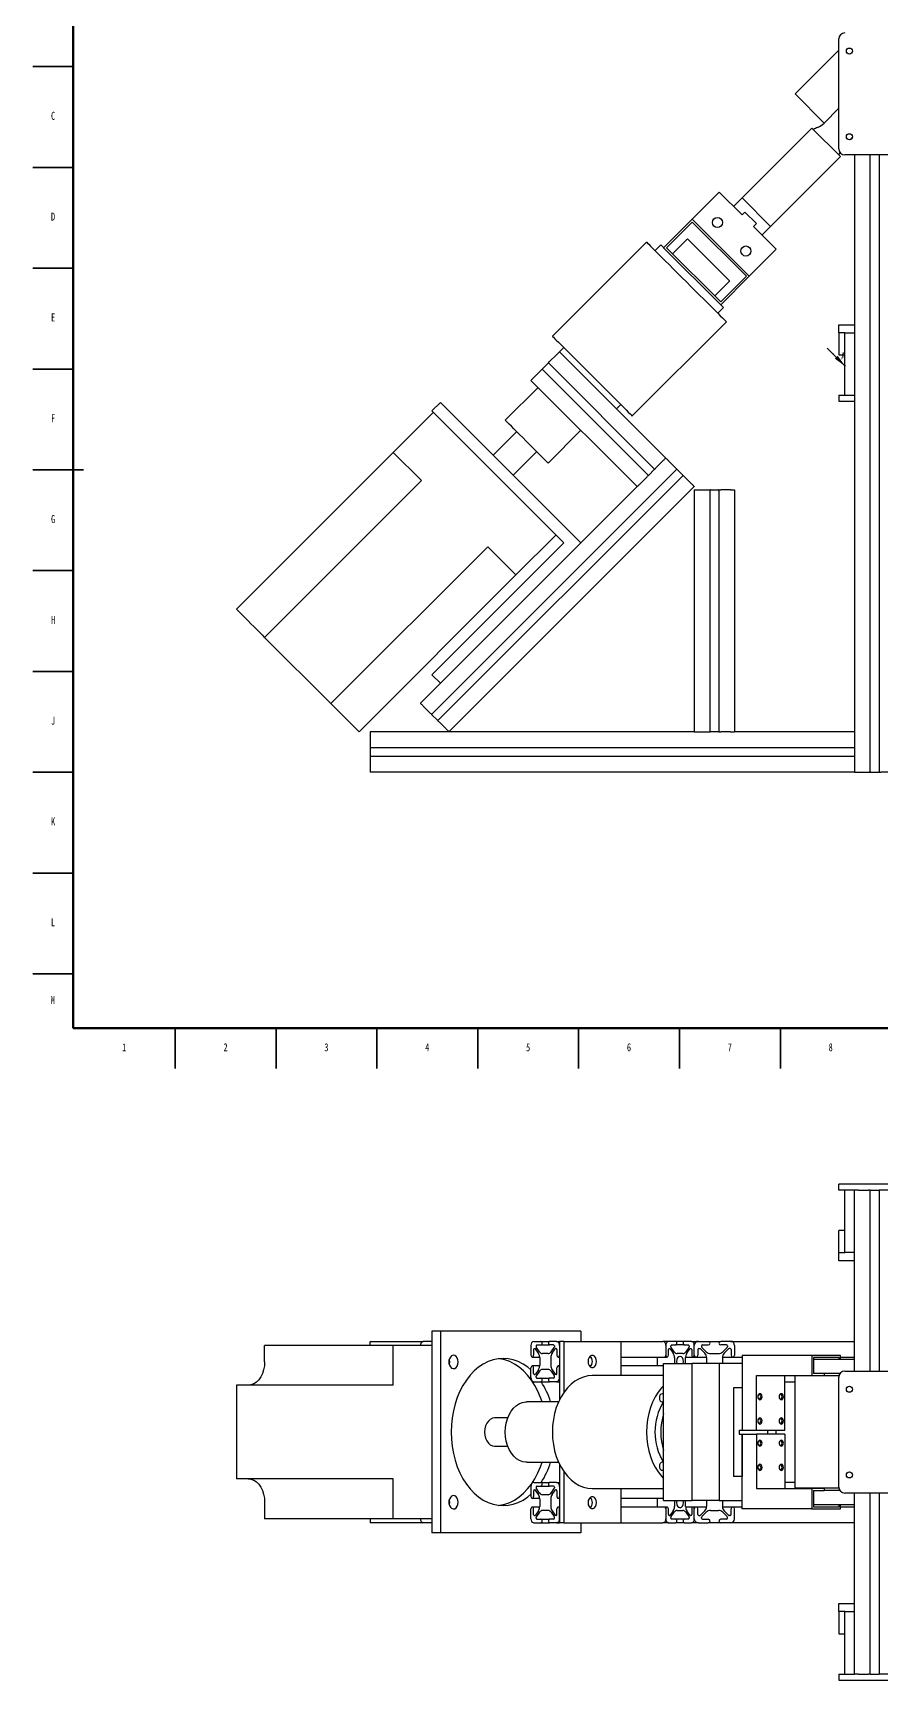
# Model space of a CAD drawing. Header units: millimetres. Extents: x -890 to 1645, y -303 to 1040.
# Drawn here: x 0 to 420, y -303 to 514 of the extents above; entities that cross this region are included whole.
import ezdxf

# ---------------------------------------------------------------- set-up
doc = ezdxf.new("R2010")
doc.units = ezdxf.units.MM
doc.linetypes.add('HIDDEN', pattern=[1.905, 1.27, -0.635])
doc.linetypes.add('PHANTOM', pattern=[12.7, 6.35, -1.27, 1.27, -1.27, 1.27, -1.27])
doc.styles.add('SLDTEXTSTYLE1', font='TXT', dxfattribs={"width": 0.7})
doc.styles.add('SLDTEXTSTYLE5', font='TXT', dxfattribs={"width": 0.75})

# ---------------------------------------------------------------- blocks, each defined once
blk = doc.blocks.new('SW_PROJECTIONARROW_0')
at = {"color": 0, "linetype": 'HIDDEN', "lineweight": 18}
blk.add_line((393.75, 357.32), (402.73, 348.34), dxfattribs=at)
blk.add_line((393.75, 357.32), (402.73, 348.34), dxfattribs=at)
at = {"color": 0, "linetype": 'PHANTOM', "lineweight": 35}
blk.add_line((393.75, 357.32), (402.73, 348.34), dxfattribs=at)
at = {"color": 0, "linetype": 'Continuous', "lineweight": 25}
blk.add_solid([(402.73, 348.34), (398.95, 353.55), (397.52, 352.11)], dxfattribs=at)
blk.add_solid([(402.73, 348.34), (398.95, 353.55), (397.52, 352.11)], dxfattribs=at)
at = {"color": 0, "linetype": 'Continuous', "lineweight": 25, "insert": (400.67, 355.27), "char_height": 3.5, "attachment_point": 1, "style": 'SLDTEXTSTYLE1'}
blk.add_mtext('A', dxfattribs=at)
blk.add_mtext('A', dxfattribs=at)

msp = doc.modelspace()

# ---------------------------------------------------------------- linework, layer by layer
at = {"color": 7, "linetype": 'Continuous', "lineweight": 70}
for p, q in [((20, 20), (20, 574)), ((821, 20), (20, 20))]:
    msp.add_line(p, q, dxfattribs=at)
at = {"color": 7, "linetype": 'Continuous', "lineweight": 25}
for p, q in [((399.47, 456.19), (399.47, 510.69)), ((399.47, 505.15), (377.76, 483.44)), ((377.76, 483.44), (392.18, 469.01)), ((392.18, 469.01), (399.47, 476.3)), ((386.17, 466.54), (351.53, 431.89)), ((386.17, 466.54), (400.32, 452.4)), ((406.16, 461.77), (405.13, 460.75)), ((400.32, 452.4), (365.67, 417.75)), ((431.97, 453.19), (402.47, 453.19)), ((407.22, 453.19), (407.22, 147.08)), ((415.02, 147.08), (415.02, 453.19)), ((419.42, 453.19), (419.42, 147.08)), ((340.21, 434.72), (326.78, 421.29)), ((340.21, 434.72), (351.53, 423.41)), ((351.53, 431.89), (347.28, 427.65)), ((365.67, 417.75), (351.53, 431.89)), ((312.64, 407.14), (326.78, 421.29)), ((326.78, 419.87), (314.05, 407.14)), ((355.06, 393), (326.78, 421.29)), ((353.65, 393), (326.78, 419.87)), ((352.94, 424.82), (351.53, 423.41)), ((352.94, 424.82), (358.6, 419.16)), ((358.6, 419.16), (357.18, 417.75)), ((357.18, 417.75), (368.5, 406.44)), ((365.67, 417.75), (361.43, 413.51)), ((304.15, 409.97), (257.48, 363.3)), ((311.22, 408.56), (308.39, 405.73)), ((324.44, 411.6), (317.02, 404.17)), ((324.44, 411.6), (334.91, 401.13)), ((340.92, 378.86), (312.64, 407.14)), ((314.05, 407.14), (340.92, 380.27)), ((368.5, 406.44), (355.06, 393)), ((340.92, 378.86), (355.06, 393)), ((340.92, 380.27), (353.65, 393)), ((337.95, 383.24), (345.37, 390.67)), ((339.51, 374.62), (342.33, 377.44)), ((297.08, 323.7), (343.75, 370.37)), ((399.47, 364.98), (399.47, 368.98)), ((399.47, 368.98), (402.47, 368.98)), ((402.47, 368.98), (407.22, 368.98)), ((402.47, 364.98), (399.47, 364.98)), ((399.47, 364.98), (399.47, 353.98)), ((402.22, 364.98), (402.22, 333.98)), ((402.47, 364.98), (407.22, 364.98)), ((259.6, 354.11), (256.14, 350.65)), ((259.6, 354.11), (261.02, 355.52)), ((263.14, 357.65), (261.02, 355.52)), ((261.02, 355.52), (289.3, 327.24)), ((263.14, 357.65), (291.42, 329.36)), ((399.47, 353.98), (402.22, 353.98)), ((248.29, 342.8), (251.75, 346.26)), ((251.75, 346.26), (252.39, 346.9)), ((252.57, 347.07), (252.39, 346.9)), ((305.07, 294.22), (252.39, 346.9)), ((255.32, 349.83), (252.57, 347.07)), ((255.5, 350.01), (255.32, 349.83)), ((255.5, 350.01), (256.14, 350.65)), ((255.5, 350.01), (308.18, 297.33)), ((250.41, 337.85), (234.15, 321.58)), ((246.87, 341.38), (248.29, 342.8)), ((246.87, 341.38), (299.55, 288.7)), ((201.97, 330.42), (197.73, 326.18)), ((271.62, 260.77), (201.97, 330.42)), ((291.42, 329.36), (289.3, 327.24)), ((289.3, 327.24), (313.7, 302.84)), ((399.47, 333.98), (399.47, 330.98)), ((399.47, 333.98), (402.47, 333.98)), ((399.47, 330.98), (402.47, 330.98)), ((402.47, 333.98), (407.22, 333.98)), ((402.47, 330.98), (407.22, 330.98)), ((198.44, 325.47), (178.64, 305.67)), ((263.14, 260.77), (197.73, 326.18)), ((239.8, 315.93), (228.14, 304.26)), ((255.36, 300.37), (271.62, 316.63)), ((178.64, 305.67), (100.86, 227.89)), ((192.64, 291.67), (178.64, 305.67)), ((238.04, 294.36), (249.7, 306.03)), ((197.59, 175.71), (319.21, 297.33)), ((322.32, 294.22), (200.7, 172.6)), ((308.18, 297.33), (305.07, 294.22)), ((312.28, 301.43), (308.82, 297.97)), ((315.11, 301.43), (318.58, 297.97)), ((319.21, 297.33), (319.39, 297.15)), ((319.39, 297.15), (322.15, 294.39)), ((322.15, 294.39), (322.32, 294.22)), ((192.64, 291.67), (114.86, 213.89)), ((327.84, 288.7), (206.22, 167.08)), ((299.55, 288.7), (271.62, 260.77)), ((300.97, 290.12), (304.43, 293.58)), ((322.96, 293.58), (326.42, 290.12)), ((327.84, 287.08), (327.84, 167.08)), ((327.84, 287.08), (329.84, 287.08)), ((329.84, 287.08), (334.74, 287.08)), ((334.74, 287.08), (335.64, 287.08)), ((335.64, 167.08), (335.64, 287.08)), ((335.89, 287.08), (335.64, 287.08)), ((335.89, 287.08), (339.79, 287.08)), ((340.04, 287.08), (339.79, 287.08)), ((340.04, 287.08), (340.04, 167.08)), ((340.04, 287.08), (340.94, 287.08)), ((345.84, 287.08), (340.94, 287.08)), ((345.84, 287.08), (347.84, 287.08)), ((347.84, 287.08), (347.84, 167.08)), ((259.25, 264.66), (239.45, 244.86)), ((225.45, 258.86), (147.67, 181.08)), ((263.14, 260.77), (197.73, 195.36)), ((271.62, 260.77), (201.97, 191.12)), ((239.45, 244.86), (225.45, 258.86)), ((239.45, 244.86), (161.67, 167.08)), ((106.66, 222.09), (100.86, 227.89)), ((114.86, 213.89), (147.67, 181.08)), ((201.97, 191.12), (192.07, 181.22)), ((201.97, 191.12), (197.73, 195.36)), ((193.49, 179.81), (196.95, 176.34)), ((155.87, 172.88), (161.67, 167.08)), ((197.59, 175.71), (197.77, 175.53)), ((197.77, 175.53), (200.52, 172.77)), ((200.52, 172.77), (200.7, 172.6)), ((201.34, 171.96), (204.8, 168.49)), ((327.84, 167.08), (167.22, 167.08)), ((167.22, 167.08), (167.22, 165.08)), ((167.22, 165.08), (167.22, 160.18)), ((327.84, 167.08), (329.84, 167.08)), ((329.84, 167.08), (334.74, 167.08)), ((334.74, 167.08), (335.64, 167.08)), ((340.04, 167.08), (335.64, 167.08)), ((340.04, 167.08), (340.94, 167.08)), ((345.84, 167.08), (340.94, 167.08)), ((345.84, 167.08), (347.84, 167.08)), ((407.22, 167.08), (347.84, 167.08)), ((167.22, 160.18), (167.22, 159.28)), ((167.22, 159.28), (407.22, 159.28)), ((167.22, 159.28), (167.22, 159.03)), ((167.22, 159.03), (167.22, 155.13)), ((167.22, 155.13), (167.22, 154.88)), ((407.22, 154.88), (167.22, 154.88)), ((167.22, 154.88), (167.22, 153.98)), ((167.22, 153.98), (167.22, 149.08)), ((167.22, 149.08), (167.22, 147.08)), ((407.22, 147.08), (167.22, 147.08)), ((407.22, 147.08), (409.22, 147.08)), ((409.22, 147.08), (414.12, 147.08)), ((414.12, 147.08), (415.02, 147.08)), ((415.27, 147.08), (415.02, 147.08)), ((415.27, 147.08), (419.17, 147.08)), ((419.42, 147.08), (419.17, 147.08)), ((419.42, 147.08), (420.32, 147.08)), ((425.22, 147.08), (420.32, 147.08)), ((399.47, -60.28), (399.47, -57.28)), ((402.47, -57.28), (399.47, -57.28)), ((402.47, -60.28), (399.47, -60.28)), ((402.22, -60.28), (402.22, -91.28)), ((431.97, -57.28), (402.47, -57.28)), ((407.22, -60.28), (402.47, -60.28)), ((407.22, -150.03), (407.22, -60.28)), ((409.22, -60.28), (407.22, -60.28)), ((409.22, -60.28), (414.12, -60.28)), ((415.02, -60.28), (414.12, -60.28)), ((415.02, -150.03), (415.02, -60.28)), ((415.02, -60.28), (415.27, -60.28)), ((415.27, -60.28), (419.17, -60.28)), ((419.17, -60.28), (419.42, -60.28)), ((419.42, -60.28), (419.42, -150.03)), ((420.32, -60.28), (419.42, -60.28)), ((425.22, -60.28), (420.32, -60.28)), ((399.47, -91.28), (399.47, -80.28)), ((402.22, -80.28), (399.47, -80.28)), ((399.47, -95.28), (399.47, -91.28)), ((399.47, -91.28), (402.47, -91.28)), ((402.47, -95.28), (399.47, -95.28)), ((407.22, -91.28), (402.47, -91.28)), ((407.22, -95.28), (402.47, -95.28)), ((197.73, -130.28), (197.73, -230.28)), ((201.97, -130.28), (197.73, -130.28)), ((201.97, -130.28), (201.97, -230.28)), ((271.62, -130.28), (201.97, -130.28)), ((271.62, -130.28), (271.62, -135.28)), ((114.86, -145.48), (114.86, -137.28)), ((178.64, -137.28), (114.86, -137.28)), ((167.22, -137.28), (167.22, -135.28)), ((167.22, -135.28), (193.49, -135.28)), ((178.64, -157.08), (178.64, -137.28)), ((197.73, -137.28), (178.64, -137.28)), ((197.73, -135.28), (193.49, -135.28)), ((246.87, -137.28), (246.87, -142.18)), ((248.29, -135.28), (251.75, -135.28)), ((249.43, -137.58), (249.43, -137.98)), ((251.07, -140.5), (249.54, -138.34)), ((249.79, -137.08), (251.75, -137.08)), ((251.75, -135.28), (256.14, -135.28)), ((251.75, -137.08), (256.14, -137.08)), ((259.6, -135.28), (256.14, -135.28)), ((258.1, -137.08), (256.14, -137.08)), ((256.82, -140.5), (258.35, -138.34)), ((258.46, -137.58), (258.46, -137.98)), ((259.6, -135.28), (261.02, -135.28)), ((263.14, -135.28), (261.02, -135.28)), ((261.02, -135.28), (261.02, -164.31)), ((261.02, -137.28), (261.02, -142.18)), ((263.14, -135.28), (263.14, -160.68)), ((263.14, -135.28), (291.42, -135.28)), ((291.42, -135.28), (312.28, -135.28)), ((291.42, -135.28), (291.42, -152.28)), ((315.11, -135.28), (312.28, -135.28)), ((313.7, -137.28), (313.7, -142.18)), ((318.58, -135.28), (315.11, -135.28)), ((316.26, -137.98), (316.26, -137.58)), ((317.89, -140.5), (316.36, -138.34)), ((316.61, -137.08), (318.58, -137.08)), ((322.96, -135.28), (318.58, -135.28)), ((322.96, -137.08), (318.58, -137.08)), ((326.42, -135.28), (322.96, -135.28)), ((322.96, -137.08), (324.93, -137.08)), ((325.18, -138.34), (323.65, -140.5)), ((325.28, -137.58), (325.28, -137.98)), ((326.42, -135.28), (329.84, -135.28)), ((327.84, -142.18), (327.84, -137.28)), ((329.84, -135.28), (334.74, -135.28)), ((331.46, -137.58), (331.46, -137.98)), ((333.77, -140.5), (331.6, -138.34)), ((331.96, -137.08), (334.74, -137.08)), ((334.74, -135.28), (340.94, -135.28)), ((345.84, -135.28), (340.94, -135.28)), ((343.72, -137.08), (340.94, -137.08)), ((341.91, -140.5), (344.07, -138.34)), ((344.22, -137.58), (344.22, -137.98)), ((345.84, -135.28), (407.22, -135.28)), ((347.84, -137.28), (347.84, -142.18)), ((247.51, -143.08), (251.18, -143.08)), ((248.15, -139.4), (248.15, -142.18)), ((248.5, -138.9), (248.79, -138.9)), ((250.57, -141.21), (249.04, -139.04)), ((251.19, -143.33), (251.19, -147.23)), ((255.32, -141.38), (252.57, -141.38)), ((256.7, -143.33), (256.7, -147.23)), ((257.32, -141.21), (258.85, -139.04)), ((259.39, -138.9), (259.1, -138.9)), ((259.74, -139.4), (259.74, -142.18)), ((260.38, -143.08), (261.02, -143.08)), ((275.84, -143.08), (276.6, -143.08)), ((291.42, -143.08), (313.06, -143.08)), ((309.39, -143.08), (309.38, -143.33)), ((309.38, -143.33), (309.38, -147.23)), ((312.64, -214.28), (312.64, -146.28)), ((312.64, -146.28), (326.78, -146.28)), ((313.06, -143.08), (314.33, -143.08)), ((314.97, -142.18), (314.97, -139.4)), ((315.32, -138.9), (315.61, -138.9)), ((315.86, -139.04), (317.39, -141.21)), ((318.01, -143.33), (318.01, -146.28)), ((322.15, -141.38), (319.39, -141.38)), ((323.52, -146.28), (323.52, -143.33)), ((323.53, -143.08), (327.2, -143.08)), ((324.15, -141.21), (325.68, -139.04)), ((325.93, -138.9), (326.21, -138.9)), ((326.57, -139.4), (326.57, -142.18)), ((326.78, -214.28), (326.78, -146.28)), ((340.21, -146.28), (326.78, -146.28)), ((327.2, -143.08), (333.93, -143.08)), ((329.64, -139.4), (329.64, -142.18)), ((330.14, -138.9), (330.54, -138.9)), ((333.06, -141.21), (330.9, -139.04)), ((333.94, -143.33), (333.94, -146.28)), ((335.89, -141.38), (339.79, -141.38)), ((340.21, -146.28), (340.21, -214.28)), ((351.53, -146.28), (340.21, -146.28)), ((341.74, -143.33), (341.74, -146.28)), ((341.75, -143.08), (351.53, -143.08)), ((342.62, -141.21), (344.78, -139.04)), ((345.54, -138.9), (345.13, -138.9)), ((346.04, -139.4), (346.04, -142.18)), ((386.17, -142.28), (351.53, -142.28)), ((351.53, -142.28), (351.53, -179.28)), ((386.17, -142.28), (386.17, -152.28)), ((400.32, -142.28), (386.17, -142.28)), ((386.88, -143.28), (386.88, -151.28)), ((399.61, -143.28), (386.88, -143.28)), ((388.96, -144.28), (386.88, -144.28)), ((392.18, -144.28), (388.96, -144.28)), ((402.08, -144.28), (392.18, -144.28)), ((399.61, -144.28), (399.61, -143.28)), ((400.32, -144.28), (400.32, -142.28)), ((400.32, -143.08), (407.22, -143.08)), ((404.91, -144.28), (402.08, -144.28)), ((407.22, -144.28), (404.91, -144.28)), ((246.87, -153.28), (246.87, -148.38)), ((251.18, -147.48), (247.51, -147.48)), ((248.15, -151.16), (248.15, -148.38)), ((248.5, -151.66), (248.79, -151.66)), ((250.57, -149.35), (249.04, -151.51)), ((249.43, -152.98), (249.43, -152.57)), ((251.07, -150.06), (249.54, -152.22)), ((249.79, -153.48), (251.75, -153.48)), ((251.75, -153.48), (256.14, -153.48)), ((255.32, -149.18), (252.57, -149.18)), ((258.1, -153.48), (256.14, -153.48)), ((256.82, -150.06), (258.35, -152.22)), ((257.32, -149.35), (258.85, -151.51)), ((258.46, -152.98), (258.46, -152.57)), ((259.39, -151.66), (259.1, -151.66)), ((259.74, -151.16), (259.74, -148.38)), ((261.02, -147.48), (260.38, -147.48)), ((261.02, -153.28), (261.02, -148.38)), ((276.6, -147.48), (275.84, -147.48)), ((312.64, -152.28), (277.28, -152.28)), ((312.64, -147.48), (291.42, -147.48)), ((309.38, -147.23), (309.39, -147.48)), ((358.6, -152.28), (386.17, -152.28)), ((358.6, -179.28), (358.6, -152.28)), ((372.74, -179.28), (372.74, -152.28)), ((377.76, -208.18), (377.76, -152.38)), ((399.54, -152.38), (377.76, -152.38)), ((386.17, -152.28), (392.18, -152.28)), ((388.96, -151.28), (386.88, -151.28)), ((386.88, -151.28), (386.97, -151.28)), ((392.18, -151.28), (388.96, -151.28)), ((392.18, -151.28), (392.18, -152.38)), ((400.03, -151.28), (392.18, -151.28)), ((399.47, -207.53), (399.47, -153.03)), ((402.47, -150.03), (431.97, -150.03)), ((100.86, -157.08), (100.86, -203.48)), ((178.64, -157.08), (100.86, -157.08)), ((248.29, -155.28), (251.75, -155.28)), ((251.75, -155.28), (256.14, -155.28)), ((259.6, -155.28), (256.14, -155.28)), ((259.6, -155.28), (261.02, -155.28)), ((347.28, -158.28), (347.28, -202.28)), ((351.53, -158.28), (347.28, -158.28)), ((351.53, -158.28), (351.53, -179.28)), ((372.74, -155.28), (377.76, -155.28)), ((260.56, -165.28), (244.75, -165.28)), ((235.37, -173.28), (228.84, -173.28)), ((350.11, -179.28), (351.53, -179.28)), ((350.11, -179.28), (350.11, -181.28)), ((351.53, -179.28), (358.6, -179.28)), ((358.6, -179.28), (372.74, -179.28)), ((364.25, -181.28), (364.25, -179.28)), ((368.5, -181.28), (368.5, -179.28)), ((228.84, -187.28), (235.37, -187.28)), ((350.11, -181.28), (351.53, -181.28)), ((351.53, -181.28), (358.6, -181.28)), ((351.53, -218.28), (351.53, -181.28)), ((351.53, -181.28), (351.53, -202.28)), ((358.6, -181.28), (358.6, -208.28)), ((372.74, -181.28), (358.6, -181.28)), ((372.74, -181.28), (372.74, -208.28)), ((244.75, -195.28), (260.56, -195.28)), ((178.64, -203.48), (100.86, -203.48)), ((178.64, -223.28), (178.64, -203.48)), ((261.02, -196.25), (261.02, -225.28)), ((263.14, -199.88), (263.14, -225.28)), ((351.53, -202.28), (347.28, -202.28)), ((246.87, -207.28), (246.87, -212.18)), ((248.15, -209.4), (248.15, -212.18)), ((248.29, -205.28), (251.75, -205.28)), ((248.5, -208.9), (248.79, -208.9)), ((250.57, -211.21), (249.04, -209.04)), ((249.43, -207.58), (249.43, -207.98)), ((251.07, -210.5), (249.54, -208.34)), ((249.79, -207.08), (251.75, -207.08)), ((251.75, -205.28), (256.14, -205.28)), ((251.75, -207.08), (256.14, -207.08)), ((255.32, -211.38), (252.57, -211.38)), ((259.6, -205.28), (256.14, -205.28)), ((258.1, -207.08), (256.14, -207.08)), ((256.82, -210.5), (258.35, -208.34)), ((257.32, -211.21), (258.85, -209.04)), ((258.46, -207.58), (258.46, -207.98)), ((259.39, -208.9), (259.1, -208.9)), ((259.6, -205.28), (261.02, -205.28)), ((259.74, -209.4), (259.74, -212.18)), ((261.02, -207.28), (261.02, -212.18)), ((277.28, -208.28), (312.64, -208.28)), ((291.42, -208.28), (291.42, -225.28)), ((358.6, -208.28), (386.17, -208.28)), ((377.76, -205.28), (372.74, -205.28)), ((399.54, -208.18), (377.76, -208.18)), ((386.17, -208.28), (386.17, -218.28)), ((392.18, -208.28), (386.17, -208.28)), ((386.88, -209.28), (388.96, -209.28)), ((386.97, -209.28), (386.88, -209.28)), ((386.88, -209.28), (386.88, -217.28)), ((388.96, -209.28), (392.18, -209.28)), ((392.18, -208.18), (392.18, -209.28)), ((400.03, -209.28), (392.18, -209.28)), ((431.97, -210.53), (402.47, -210.53)), ((407.22, -300.28), (407.22, -210.53)), ((415.02, -300.28), (415.02, -210.53)), ((419.42, -210.53), (419.42, -300.28)), ((114.86, -215.08), (114.86, -223.28)), ((246.87, -223.28), (246.87, -218.38)), ((247.51, -213.08), (251.18, -213.08)), ((251.18, -217.48), (247.51, -217.48)), ((248.15, -221.16), (248.15, -218.38)), ((250.57, -219.35), (249.04, -221.51)), ((251.07, -220.06), (249.54, -222.22)), ((251.19, -213.33), (251.19, -217.23)), ((255.32, -219.18), (252.57, -219.18)), ((256.7, -213.33), (256.7, -217.23)), ((256.82, -220.06), (258.35, -222.22)), ((257.32, -219.35), (258.85, -221.51)), ((259.74, -221.16), (259.74, -218.38)), ((260.38, -213.08), (261.02, -213.08)), ((261.02, -217.48), (260.38, -217.48)), ((261.02, -223.28), (261.02, -218.38)), ((275.84, -213.08), (276.6, -213.08)), ((276.6, -217.48), (275.84, -217.48)), ((291.42, -213.08), (312.64, -213.08)), ((313.06, -217.48), (291.42, -217.48)), ((309.39, -213.08), (309.38, -213.33)), ((309.38, -213.33), (309.38, -217.23)), ((309.38, -217.23), (309.39, -217.48)), ((312.64, -214.28), (326.78, -214.28)), ((314.33, -217.48), (313.06, -217.48)), ((313.7, -218.38), (313.7, -223.28)), ((314.97, -221.16), (314.97, -218.38)), ((317.39, -219.35), (315.86, -221.51)), ((316.36, -222.22), (317.89, -220.06)), ((318.01, -214.28), (318.01, -217.23)), ((319.39, -219.18), (322.15, -219.18)), ((323.52, -217.23), (323.52, -214.28)), ((327.2, -217.48), (323.53, -217.48)), ((323.65, -220.06), (325.18, -222.22)), ((325.68, -221.51), (324.15, -219.35)), ((326.57, -218.38), (326.57, -221.16)), ((340.21, -214.28), (326.78, -214.28)), ((333.93, -217.48), (327.2, -217.48)), ((327.84, -223.28), (327.84, -218.38)), ((329.64, -221.16), (329.64, -218.38)), ((333.06, -219.35), (330.9, -221.51)), ((333.77, -220.06), (331.6, -222.22)), ((333.94, -214.28), (333.94, -217.23)), ((335.89, -219.18), (339.79, -219.18)), ((340.21, -214.28), (351.53, -214.28)), ((341.74, -214.28), (341.74, -217.23)), ((351.53, -217.48), (341.75, -217.48)), ((341.91, -220.06), (344.07, -222.22)), ((342.62, -219.35), (344.78, -221.51)), ((346.04, -221.16), (346.04, -218.38)), ((347.84, -223.28), (347.84, -218.38)), ((386.17, -218.28), (351.53, -218.28)), ((386.17, -218.28), (400.32, -218.28)), ((386.88, -216.28), (388.96, -216.28)), ((386.88, -217.28), (399.61, -217.28)), ((388.96, -216.28), (392.18, -216.28)), ((392.18, -216.28), (402.08, -216.28)), ((399.61, -217.28), (399.61, -216.28)), ((400.32, -218.28), (400.32, -216.28)), ((407.22, -217.48), (400.32, -217.48)), ((402.08, -216.28), (404.91, -216.28)), ((404.91, -216.28), (407.22, -216.28)), ((178.64, -223.28), (114.86, -223.28)), ((167.22, -223.28), (167.22, -225.28)), ((193.49, -225.28), (167.22, -225.28)), ((197.73, -223.28), (178.64, -223.28)), ((197.73, -225.28), (193.49, -225.28)), ((248.29, -225.28), (251.75, -225.28)), ((248.5, -221.66), (248.79, -221.66)), ((249.43, -222.98), (249.43, -222.57)), ((249.79, -223.48), (251.75, -223.48)), ((251.75, -223.48), (256.14, -223.48)), ((251.75, -225.28), (256.14, -225.28)), ((258.1, -223.48), (256.14, -223.48)), ((259.6, -225.28), (256.14, -225.28)), ((258.46, -222.98), (258.46, -222.57)), ((259.39, -221.66), (259.1, -221.66)), ((259.6, -225.28), (261.02, -225.28)), ((263.14, -225.28), (261.02, -225.28)), ((263.14, -225.28), (291.42, -225.28)), ((271.62, -225.28), (271.62, -230.28)), ((291.42, -225.28), (312.28, -225.28)), ((315.11, -225.28), (312.28, -225.28)), ((315.11, -225.28), (318.58, -225.28)), ((315.61, -221.66), (315.32, -221.66)), ((316.26, -222.98), (316.26, -222.57)), ((318.58, -223.48), (316.61, -223.48)), ((322.96, -223.48), (318.58, -223.48)), ((322.96, -225.28), (318.58, -225.28)), ((324.93, -223.48), (322.96, -223.48)), ((322.96, -225.28), (326.42, -225.28)), ((325.28, -222.57), (325.28, -222.98)), ((326.21, -221.66), (325.93, -221.66)), ((329.84, -225.28), (326.42, -225.28)), ((329.84, -225.28), (334.74, -225.28)), ((330.14, -221.66), (330.54, -221.66)), ((331.46, -222.98), (331.46, -222.57)), ((331.96, -223.48), (334.74, -223.48)), ((340.94, -225.28), (334.74, -225.28)), ((343.72, -223.48), (340.94, -223.48)), ((345.84, -225.28), (340.94, -225.28)), ((344.22, -222.98), (344.22, -222.57)), ((345.54, -221.66), (345.13, -221.66)), ((407.22, -225.28), (345.84, -225.28)), ((201.97, -230.28), (197.73, -230.28)), ((271.62, -230.28), (201.97, -230.28)), ((399.47, -269.28), (399.47, -265.28)), ((399.47, -265.28), (402.47, -265.28)), ((402.47, -269.28), (399.47, -269.28)), ((399.47, -269.28), (399.47, -280.28)), ((402.22, -269.28), (402.22, -300.28)), ((402.47, -265.28), (407.22, -265.28)), ((402.47, -269.28), (407.22, -269.28)), ((399.47, -280.28), (402.22, -280.28)), ((399.47, -300.28), (399.47, -303.28)), ((399.47, -300.28), (402.47, -300.28)), ((402.47, -300.28), (407.22, -300.28)), ((409.22, -300.28), (407.22, -300.28)), ((409.22, -300.28), (414.12, -300.28)), ((415.02, -300.28), (414.12, -300.28)), ((415.02, -300.28), (415.27, -300.28)), ((415.27, -300.28), (419.17, -300.28)), ((419.17, -300.28), (419.42, -300.28)), ((420.32, -300.28), (419.42, -300.28)), ((425.22, -300.28), (420.32, -300.28)), ((399.47, -303.28), (402.47, -303.28)), ((402.47, -303.28), (431.97, -303.28))]:
    msp.add_line(p, q, dxfattribs=at)
at = {"color": 7, "linetype": 'Continuous', "lineweight": 35}
for p, q in [((20, 497), (0, 497)), ((20, 447), (0, 447)), ((20, 397), (0, 397)), ((20, 347), (0, 347)), ((20, 297), (0, 297)), ((0, 297), (25, 297)), ((20, 247), (0, 247)), ((20, 197), (0, 197)), ((20, 147), (0, 147)), ((20, 97), (0, 97)), ((20, 47), (0, 47)), ((70.5, 20), (70.5, 0)), ((120.5, 20), (120.5, 0)), ((170.5, 20), (170.5, 0)), ((220.5, 20), (220.5, 0)), ((270.5, 20), (270.5, 0)), ((320.5, 20), (320.5, 0)), ((370.5, 20), (370.5, 0))]:
    msp.add_line(p, q, dxfattribs=at)
at = {"color": 7, "linetype": 'Continuous', "lineweight": 25, "flags": 128}
for points in [[(304.15, 409.97), (304.27, 409.85), (304.65, 409.47), (305.26, 408.86), (306.11, 408.01), (307.18, 406.94), (308.47, 405.65), (309.95, 404.17), (311.6, 402.52), (313.42, 400.71), (315.36, 398.76), (317.41, 396.71), (319.54, 394.58), (321.73, 392.39), (323.95, 390.17)], [(311.22, 408.56), (311.23, 408.55), (311.42, 408.36), (311.86, 407.91), (312.55, 407.23), (312.64, 407.14)], [(334.91, 401.13), (336.55, 399.5), (338.14, 397.9), (339.66, 396.38), (341.06, 394.98), (342.31, 393.73), (343.38, 392.67), (344.23, 391.81), (344.86, 391.18), (345.25, 390.8), (345.37, 390.67)], [(323.95, 390.17), (326.17, 387.96), (328.35, 385.77), (330.49, 383.63), (332.54, 381.58), (334.48, 379.64), (336.29, 377.83), (337.95, 376.17), (339.43, 374.69), (340.71, 373.41), (341.79, 372.33), (342.64, 371.48), (343.25, 370.87), (343.62, 370.5), (343.75, 370.37)], [(340.92, 378.86), (341, 378.78), (341.69, 378.09), (342.13, 377.64), (342.33, 377.45), (342.33, 377.44)], [(257.48, 363.3), (257.61, 363.18), (257.98, 362.81), (258.59, 362.19), (259.44, 361.34), (260.52, 360.27), (261.8, 358.98), (263.14, 357.65)], [(291.42, 329.36), (292.76, 328.02), (294.04, 326.74), (295.12, 325.67), (295.97, 324.82), (296.58, 324.2), (296.95, 323.83), (297.08, 323.7)], [(255.36, 300.37), (255.33, 300.4), (255.09, 300.64), (254.61, 301.12), (253.89, 301.84), (252.96, 302.77), (251.84, 303.89), (250.55, 305.17), (249.13, 306.6), (247.61, 308.12), (246.01, 309.72), (244.39, 311.34), (242.78, 312.95), (241.21, 314.52), (239.72, 316.01), (238.36, 317.37), (237.14, 318.59), (236.1, 319.63), (235.27, 320.46), (234.65, 321.08), (234.28, 321.45), (234.15, 321.58), (234.15, 321.58)], [(312.28, 301.43), (312.56, 301.71), (312.82, 301.97), (313.07, 302.22), (313.28, 302.43), (313.46, 302.61), (313.59, 302.74), (313.67, 302.82), (313.7, 302.84)], [(313.7, 302.84), (313.72, 302.82), (313.8, 302.74), (313.93, 302.61), (314.11, 302.43), (314.32, 302.22), (314.57, 301.97), (314.83, 301.71), (315.11, 301.43)], [(304.43, 293.58), (304.68, 293.83), (304.88, 294.03), (305.02, 294.17), (305.07, 294.22)], [(308.18, 297.33), (308.23, 297.38), (308.37, 297.52), (308.57, 297.72), (308.82, 297.97)], [(318.58, 297.97), (318.82, 297.72), (319.03, 297.52), (319.16, 297.38), (319.21, 297.33)], [(322.32, 294.22), (322.37, 294.17), (322.51, 294.03), (322.72, 293.83), (322.96, 293.58)], [(299.55, 288.7), (299.58, 288.73), (299.66, 288.81), (299.79, 288.94), (299.97, 289.12), (300.18, 289.33), (300.43, 289.58), (300.69, 289.84), (300.97, 290.12)], [(326.42, 290.12), (326.7, 289.84), (326.97, 289.58), (327.21, 289.33), (327.42, 289.12), (327.6, 288.94), (327.73, 288.81), (327.81, 288.73), (327.84, 288.7)], [(106.66, 222.09), (108.08, 220.67), (109.46, 219.29), (110.76, 217.99), (111.93, 216.82), (112.94, 215.81), (113.76, 214.99), (114.36, 214.39), (114.73, 214.02), (114.86, 213.89)], [(147.67, 181.08), (147.79, 180.95), (148.16, 180.58), (148.77, 179.98), (149.59, 179.16), (150.6, 178.15), (151.77, 176.98), (153.07, 175.68), (154.45, 174.3), (155.87, 172.88)], [(192.07, 181.22), (192.1, 181.2), (192.18, 181.11), (192.31, 180.98), (192.49, 180.81), (192.7, 180.59), (192.95, 180.35), (193.21, 180.08), (193.49, 179.81)], [(196.95, 176.34), (197.2, 176.1), (197.4, 175.89), (197.54, 175.76), (197.59, 175.71)], [(200.7, 172.6), (200.75, 172.55), (200.89, 172.41), (201.09, 172.2), (201.34, 171.96)], [(204.8, 168.49), (205.08, 168.22), (205.34, 167.95), (205.59, 167.71), (205.8, 167.49), (205.98, 167.32), (206.11, 167.19), (206.19, 167.11), (206.22, 167.08)], [(251.75, -137.08), (252, -137.01), (252.2, -136.82), (252.34, -136.52), (252.39, -136.18), (252.34, -135.83), (252.2, -135.54), (252, -135.35), (251.75, -135.28)], [(256.14, -135.28), (255.89, -135.35), (255.69, -135.54), (255.55, -135.83), (255.5, -136.18), (255.55, -136.52), (255.69, -136.82), (255.89, -137.01), (256.14, -137.08)], [(318.58, -137.08), (318.82, -137.01), (319.03, -136.82), (319.16, -136.52), (319.21, -136.18), (319.16, -135.83), (319.03, -135.54), (318.82, -135.35), (318.58, -135.28)], [(322.96, -135.28), (322.72, -135.35), (322.51, -135.54), (322.37, -135.83), (322.32, -136.18), (322.37, -136.52), (322.51, -136.82), (322.72, -137.01), (322.96, -137.08)], [(114.86, -145.48), (114.73, -147.49), (114.36, -149.45), (113.76, -151.28), (112.94, -152.93), (111.93, -154.36), (110.76, -155.52), (109.46, -156.38), (108.08, -156.9), (106.66, -157.08)], [(210.81, -145.48), (210.69, -144.41), (210.32, -143.45), (209.75, -142.72), (209.05, -142.28), (208.29, -142.19), (207.54, -142.46), (206.9, -143.05), (206.43, -143.91), (206.18, -144.94), (206.18, -146.02), (206.43, -147.05), (206.9, -147.91), (207.54, -148.5), (208.29, -148.77), (209.05, -148.68), (209.75, -148.24), (210.32, -147.51), (210.69, -146.55), (210.81, -145.48)], [(206.25, -146.44), (206.36, -145.48), (206.25, -144.52)], [(206.57, -145.48), (206.44, -144.41), (206.36, -144.1)], [(206.36, -146.85), (206.44, -146.55), (206.57, -145.48)], [(246.87, -149.42), (245.25, -148.09), (242.96, -146.56), (240.58, -145.35), (238.12, -144.48), (235.62, -143.96), (233.09, -143.78), (230.56, -143.96), (228.05, -144.48), (225.59, -145.35), (223.21, -146.56), (220.92, -148.09), (218.75, -149.93), (216.71, -152.06), (214.84, -154.47), (213.13, -157.12), (211.63, -160), (210.32, -163.07), (209.24, -166.31), (208.39, -169.68), (207.77, -173.16), (207.4, -176.7), (207.28, -180.28), (207.4, -183.86), (207.77, -187.4), (208.39, -190.87), (209.24, -194.25), (210.32, -197.49), (211.63, -200.56), (213.13, -203.43), (214.84, -206.09), (216.71, -208.49), (218.75, -210.63), (220.92, -212.47), (223.21, -214), (225.59, -215.21), (228.05, -216.08), (230.56, -216.6), (233.09, -216.78), (235.62, -216.6), (238.12, -216.08), (240.58, -215.21), (242.96, -214), (245.25, -212.47), (246.87, -211.13)], [(252.37, -165.28), (251.61, -163.07), (250.3, -160), (248.79, -157.12), (247.09, -154.47), (245.22, -152.06), (243.18, -149.93), (241.01, -148.09), (238.72, -146.56), (236.34, -145.35), (233.88, -144.48), (231.37, -143.96), (230.96, -143.9)], [(246.87, -142.18), (246.92, -142.52), (247.06, -142.82), (247.27, -143.01), (247.51, -143.08), (247.75, -143.01), (247.96, -142.82), (248.1, -142.52), (248.15, -142.18)], [(259.74, -142.18), (259.79, -142.52), (259.93, -142.82), (260.14, -143.01), (260.38, -143.08), (260.62, -143.01), (260.83, -142.82), (260.97, -142.52), (261.02, -142.18)], [(275.16, -145.28), (275.29, -146.31), (275.66, -147.21), (276.22, -147.88), (276.91, -148.23), (277.65, -148.23), (278.34, -147.88), (278.91, -147.21), (279.27, -146.31), (279.4, -145.28), (279.27, -144.25), (278.91, -143.35), (278.34, -142.68), (277.65, -142.32), (276.91, -142.32), (276.22, -142.68), (275.66, -143.35), (275.29, -144.25), (275.16, -145.28)], [(313.7, -142.18), (313.74, -142.52), (313.88, -142.82), (314.09, -143.01), (314.33, -143.08), (314.58, -143.01), (314.78, -142.82), (314.92, -142.52), (314.97, -142.18)], [(322.39, -146.28), (322.4, -146.24), (322.53, -145.28), (322.4, -144.32), (322.02, -143.51), (321.44, -142.97), (320.77, -142.78), (320.09, -142.97), (319.52, -143.51), (319.13, -144.32), (319, -145.28), (319, -145.28)], [(319, -145.28), (319.13, -146.24), (319.15, -146.28)], [(326.57, -142.18), (326.61, -142.52), (326.75, -142.82), (326.96, -143.01), (327.2, -143.08), (327.45, -143.01), (327.65, -142.82), (327.79, -142.52), (327.84, -142.18)], [(248.15, -148.38), (248.1, -148.03), (247.96, -147.74), (247.75, -147.55), (247.51, -147.48), (247.27, -147.55), (247.06, -147.74), (246.92, -148.03), (246.87, -148.38)], [(251.75, -155.28), (252, -155.21), (252.2, -155.02), (252.34, -154.72), (252.39, -154.38), (252.34, -154.03), (252.2, -153.74), (252, -153.55), (251.75, -153.48)], [(256.14, -153.48), (255.89, -153.55), (255.69, -153.74), (255.55, -154.03), (255.5, -154.38), (255.55, -154.72), (255.69, -155.02), (255.89, -155.21), (256.14, -155.28)], [(277.28, -152.28), (275.06, -152.46), (272.87, -152.98), (270.74, -153.85), (268.69, -155.05), (266.75, -156.57), (264.94, -158.39), (263.28, -160.48), (261.8, -162.82), (260.52, -165.38), (259.44, -168.13), (258.59, -171.03), (257.98, -174.05), (257.61, -177.14), (257.48, -180.28), (257.61, -183.41), (257.98, -186.51), (258.59, -189.53), (259.44, -192.43), (260.52, -195.18), (261.8, -197.74), (263.28, -200.08), (264.94, -202.17), (266.75, -203.99), (268.69, -205.51), (270.74, -206.71), (272.87, -207.58), (275.06, -208.1), (277.28, -208.28), (277.28, -208.28)], [(261.02, -148.38), (260.97, -148.03), (260.83, -147.74), (260.62, -147.55), (260.38, -147.48), (260.14, -147.55), (259.93, -147.74), (259.79, -148.03), (259.74, -148.38)], [(312.64, -157.3), (311.6, -158.39), (309.95, -160.48), (308.47, -162.82), (307.18, -165.38), (306.11, -168.13), (305.26, -171.03), (304.65, -174.05), (304.27, -177.14), (304.15, -180.28), (304.27, -183.41), (304.65, -186.51), (305.26, -189.53), (306.11, -192.43), (307.18, -195.18), (308.47, -197.74), (309.95, -200.08), (311.6, -202.17), (312.64, -203.26)], [(312.64, -161.56), (312.49, -161.46), (311.95, -161.31), (311.41, -161.46), (310.95, -161.89), (310.64, -162.54), (310.53, -163.31), (310.64, -164.07), (310.95, -164.72), (311.41, -165.16), (311.95, -165.31), (311.95, -165.31)], [(360.37, -161.28), (359.96, -161.39), (359.62, -161.72), (359.39, -162.21), (359.3, -162.78), (359.39, -163.35), (359.62, -163.84), (359.96, -164.17), (360.37, -164.28), (360.77, -164.17), (361.12, -163.84), (361.35, -163.35), (361.43, -162.78), (361.35, -162.21), (361.12, -161.72), (360.77, -161.39), (360.37, -161.28)], [(370.97, -161.28), (370.57, -161.39), (370.22, -161.72), (369.99, -162.21), (369.91, -162.78), (369.99, -163.35), (370.22, -163.84), (370.57, -164.17), (370.97, -164.28), (371.38, -164.17), (371.72, -163.84), (371.95, -163.35), (372.03, -162.78), (371.95, -162.21), (371.72, -161.72), (371.38, -161.39), (370.97, -161.28)], [(244.75, -195.28), (244.39, -195.27), (242.78, -195.02), (241.21, -194.42), (239.72, -193.49), (238.36, -192.25), (237.14, -190.72), (236.1, -188.96), (235.27, -186.99), (234.65, -184.86), (234.28, -182.63), (234.15, -180.34), (234.26, -178.05), (234.63, -175.81), (235.23, -173.68), (236.05, -171.7), (237.08, -169.92), (238.29, -168.39), (239.65, -167.13), (241.13, -166.18), (242.69, -165.57), (244.3, -165.29), (244.75, -165.28)], [(311.95, -165.31), (312.49, -165.16), (312.64, -165.06)], [(228.84, -173.28), (227.74, -173.45), (226.7, -173.97), (225.76, -174.81), (224.97, -175.91), (224.38, -177.24), (224.02, -178.72), (223.89, -180.28), (224.02, -181.84), (224.38, -183.32), (224.97, -184.64), (225.76, -185.75), (226.7, -186.59), (227.74, -187.1), (228.84, -187.28)], [(360.37, -173.28), (359.96, -173.39), (359.62, -173.72), (359.39, -174.21), (359.3, -174.78), (359.39, -175.35), (359.62, -175.84), (359.96, -176.17), (360.37, -176.28), (360.77, -176.17), (361.12, -175.84), (361.35, -175.35), (361.43, -174.78), (361.35, -174.21), (361.12, -173.72), (360.77, -173.39), (360.37, -173.28)], [(370.97, -173.28), (370.57, -173.39), (370.22, -173.72), (369.99, -174.21), (369.91, -174.78), (369.99, -175.35), (370.22, -175.84), (370.57, -176.17), (370.97, -176.28), (371.38, -176.17), (371.72, -175.84), (371.95, -175.35), (372.03, -174.78), (371.95, -174.21), (371.72, -173.72), (371.38, -173.39), (370.97, -173.28)], [(360.37, -187.28), (360.77, -187.17), (361.12, -186.84), (361.35, -186.35), (361.43, -185.78), (361.35, -185.21), (361.12, -184.72), (360.77, -184.39), (360.37, -184.28), (359.96, -184.39), (359.62, -184.72), (359.39, -185.21), (359.3, -185.78), (359.39, -186.35), (359.62, -186.84), (359.96, -187.17), (360.37, -187.28)], [(370.97, -187.28), (371.38, -187.17), (371.72, -186.84), (371.95, -186.35), (372.03, -185.78), (371.95, -185.21), (371.72, -184.72), (371.38, -184.39), (370.97, -184.28), (370.57, -184.39), (370.22, -184.72), (369.99, -185.21), (369.91, -185.78), (369.99, -186.35), (370.22, -186.84), (370.57, -187.17), (370.97, -187.28)], [(230.96, -216.66), (231.37, -216.6), (233.88, -216.08), (236.34, -215.21), (238.72, -214), (241.01, -212.47), (243.18, -210.63), (245.22, -208.49), (247.09, -206.09), (248.79, -203.43), (250.3, -200.56), (251.61, -197.49), (252.37, -195.28)], [(312.64, -195.5), (312.49, -195.4), (311.95, -195.25), (311.41, -195.4), (310.95, -195.84), (310.64, -196.48), (310.53, -197.25), (310.64, -198.02), (310.95, -198.66), (311.41, -199.1), (311.95, -199.25)], [(106.66, -203.48), (108.08, -203.66), (109.46, -204.18), (110.76, -205.04), (111.93, -206.2), (112.94, -207.63), (113.76, -209.28), (114.36, -211.11), (114.73, -213.07), (114.86, -215.08)], [(311.95, -199.25), (312.49, -199.1), (312.64, -199)], [(360.37, -199.28), (360.77, -199.17), (361.12, -198.84), (361.35, -198.35), (361.43, -197.78), (361.35, -197.21), (361.12, -196.72), (360.77, -196.39), (360.37, -196.28), (359.96, -196.39), (359.62, -196.72), (359.39, -197.21), (359.3, -197.78), (359.39, -198.35), (359.62, -198.84), (359.96, -199.17), (360.37, -199.28)], [(370.97, -199.28), (371.38, -199.17), (371.72, -198.84), (371.95, -198.35), (372.03, -197.78), (371.95, -197.21), (371.72, -196.72), (371.38, -196.39), (370.97, -196.28), (370.57, -196.39), (370.22, -196.72), (369.99, -197.21), (369.91, -197.78), (369.99, -198.35), (370.22, -198.84), (370.57, -199.17), (370.97, -199.28)], [(210.81, -215.08), (210.69, -214.01), (210.32, -213.05), (209.75, -212.32), (209.05, -211.88), (208.29, -211.79), (207.54, -212.06), (206.9, -212.65), (206.43, -213.51), (206.18, -214.54), (206.18, -215.62), (206.43, -216.65), (206.9, -217.51), (207.54, -218.1), (208.29, -218.37), (209.05, -218.28), (209.75, -217.84), (210.32, -217.11), (210.69, -216.15), (210.81, -215.08)], [(246.87, -212.18), (246.92, -212.52), (247.06, -212.82), (247.27, -213.01), (247.51, -213.08), (247.75, -213.01), (247.96, -212.82), (248.1, -212.52), (248.15, -212.18)], [(251.75, -207.08), (252, -207.01), (252.2, -206.82), (252.34, -206.52), (252.39, -206.18), (252.34, -205.83), (252.2, -205.54), (252, -205.35), (251.75, -205.28)], [(256.14, -205.28), (255.89, -205.35), (255.69, -205.54), (255.55, -205.83), (255.5, -206.18), (255.55, -206.52), (255.69, -206.82), (255.89, -207.01), (256.14, -207.08)], [(259.74, -212.18), (259.79, -212.52), (259.93, -212.82), (260.14, -213.01), (260.38, -213.08), (260.62, -213.01), (260.83, -212.82), (260.97, -212.52), (261.02, -212.18)], [(275.16, -215.28), (275.29, -216.31), (275.66, -217.21), (276.22, -217.88), (276.91, -218.23), (277.65, -218.23), (278.34, -217.88), (278.91, -217.21), (279.27, -216.31), (279.4, -215.28), (279.27, -214.25), (278.91, -213.35), (278.34, -212.68), (277.65, -212.32), (276.91, -212.32), (276.22, -212.68), (275.66, -213.35), (275.29, -214.25), (275.16, -215.28)], [(206.25, -216.04), (206.36, -215.08), (206.25, -214.12)], [(206.57, -215.08), (206.44, -214.01), (206.36, -213.7)], [(206.36, -216.45), (206.44, -216.15), (206.57, -215.08)], [(248.15, -218.38), (248.1, -218.03), (247.96, -217.74), (247.75, -217.55), (247.51, -217.48), (247.27, -217.55), (247.06, -217.74), (246.92, -218.03), (246.87, -218.38)], [(261.02, -218.38), (260.97, -218.03), (260.83, -217.74), (260.62, -217.55), (260.38, -217.48), (260.14, -217.55), (259.93, -217.74), (259.79, -218.03), (259.74, -218.38)], [(314.97, -218.38), (314.92, -218.03), (314.78, -217.74), (314.58, -217.55), (314.33, -217.48), (314.09, -217.55), (313.88, -217.74), (313.74, -218.03), (313.7, -218.38)], [(319, -215.28), (319.13, -216.24), (319.52, -217.05), (320.09, -217.59), (320.77, -217.78), (321.44, -217.59), (322.02, -217.05), (322.4, -216.24), (322.53, -215.28), (322.4, -214.32), (322.39, -214.28)], [(319.15, -214.28), (319.13, -214.32), (319, -215.28)], [(327.84, -218.38), (327.79, -218.03), (327.65, -217.74), (327.45, -217.55), (327.2, -217.48), (326.96, -217.55), (326.75, -217.74), (326.61, -218.03), (326.57, -218.38)], [(251.75, -225.28), (252, -225.21), (252.2, -225.02), (252.34, -224.72), (252.39, -224.38), (252.34, -224.03), (252.2, -223.74), (252, -223.55), (251.75, -223.48)], [(256.14, -223.48), (255.89, -223.55), (255.69, -223.74), (255.55, -224.03), (255.5, -224.38), (255.55, -224.72), (255.69, -225.02), (255.89, -225.21), (256.14, -225.28)], [(318.58, -225.28), (318.82, -225.21), (319.03, -225.02), (319.16, -224.72), (319.21, -224.38), (319.16, -224.03), (319.03, -223.74), (318.82, -223.55), (318.58, -223.48)], [(322.96, -223.48), (322.72, -223.55), (322.51, -223.74), (322.37, -224.03), (322.32, -224.38), (322.37, -224.72), (322.51, -225.02), (322.72, -225.21), (322.96, -225.28)]]:
    msp.add_lwpolyline(points, dxfattribs=at)
at = {"color": 7, "linetype": 'Continuous', "lineweight": 25}
for centre, radius in [((404.72, 504.69), 1.5), ((404.72, 462.19), 1.5), ((339.29, 419.66), 2.5), ((353.44, 405.52), 2.5), ((404.72, -159.03), 1.5), ((404.72, -201.53), 1.5)]:
    msp.add_circle(centre, radius, dxfattribs=at)
for centre, radius, start, end in [((402.47, 510.69), 3, 90, 180), ((392.82, 457.63), 10, 112.69083, 125.75133), ((385.09, 476.11), 10.04, 292.69083, 315), ((402.47, 456.19), 3, 180, 270), ((391.4, 459.04), 10, 324.24867, 331.37169), ((193.84, -137.03), 1.79, 101.42159, 188.04979), ((248.64, -137.03), 1.79, 101.42159, 188.04979), ((249.88, -137.52), 0.446, 101.42376, 188.04659), ((250.05, -138), 0.619, 179.00177, 213.65078), ((258.02, -137.52), 0.446, 351.94936, 78.57802), ((257.84, -138), 0.618, 326.34596, 1.00594), ((259.25, -137.03), 1.79, 351.95021, 78.57841), ((311.93, -137.03), 1.79, 351.95021, 78.57841), ((315.46, -137.03), 1.79, 101.42181, 188.04928), ((316.7, -137.52), 0.446, 101.42216, 188.04932), ((316.87, -138), 0.619, 178.99854, 213.65179), ((324.84, -137.52), 0.446, 351.95068, 78.57784), ((324.66, -138), 0.619, 326.34821, 1.00146), ((326.07, -137.03), 1.79, 351.95072, 78.57819), ((329.84, -137.28), 2, 90, 180), ((331.96, -137.58), 0.5, 90, 180), ((331.96, -137.98), 0.5, 180, 225), ((334.74, -136.18), 0.9, 270, 90), ((340.94, -136.18), 0.9, 90, 270), ((343.72, -137.58), 0.5, 0, 90), ((343.72, -137.98), 0.5, 315, 0), ((345.84, -137.28), 2, 0, 90), ((248.59, -139.34), 0.446, 101.42147, 188.04887), ((248.77, -139.21), 0.313, 32.07328, 87.20428), ((247.48, -143.26), 3.71, 359.00003, 33.64977), ((252.66, -139.5), 1.88, 212.07477, 267.20314), ((255.23, -139.5), 1.88, 272.79686, 327.92523), ((260.41, -143.26), 3.71, 146.35023, 180.99997), ((259.12, -139.21), 0.313, 92.79572, 147.92672), ((259.3, -139.34), 0.446, 351.95113, 78.57853), ((273.73, -145.28), 3.6, 313.73977, 46.26023), ((312.9, -142.29), 0.803, 281.42163, 8.05001), ((315.41, -139.34), 0.446, 101.4211, 188.05038), ((315.59, -139.21), 0.313, 32.07416, 87.20339), ((314.3, -143.26), 3.71, 358.9992, 33.65097), ((319.48, -139.5), 1.88, 212.07416, 267.20326), ((322.05, -139.5), 1.88, 272.79674, 327.92584), ((327.24, -143.26), 3.71, 146.34876, 181.00144), ((325.94, -139.21), 0.313, 92.79895, 147.92349), ((326.12, -139.34), 0.446, 351.94962, 78.5789), ((328.74, -142.18), 0.9, 180, 0), ((330.14, -139.4), 0.5, 90, 180), ((330.54, -139.4), 0.5, 45, 90), ((330.94, -143.33), 3, 0, 45), ((335.89, -138.38), 3, 225, 270), ((339.79, -138.38), 3, 270, 315), ((344.74, -143.33), 3, 135, 180), ((345.13, -139.4), 0.5, 90, 135), ((345.54, -139.4), 0.5, 0, 90), ((346.94, -142.18), 0.9, 180, 0), ((248.64, -153.53), 1.79, 171.95021, 258.57841), ((248.59, -151.22), 0.446, 171.95113, 258.57853), ((248.77, -151.35), 0.313, 272.79572, 327.92672), ((250.05, -152.56), 0.619, 146.34922, 180.99823), ((249.88, -153.04), 0.446, 171.95333, 258.57673), ((247.48, -147.29), 3.71, 326.35023, 0.99997), ((252.66, -151.06), 1.88, 92.79705, 147.92504), ((255.23, -151.06), 1.88, 32.07496, 87.20295), ((260.41, -147.29), 3.71, 179.00003, 213.64977), ((258.02, -153.04), 0.446, 281.42149, 8.05073), ((257.84, -152.56), 0.618, 358.99406, 33.65404), ((259.12, -151.35), 0.313, 212.07328, 267.20428), ((259.3, -151.22), 0.446, 281.42147, 8.04887), ((259.25, -153.53), 1.79, 281.42159, 8.04979), ((402.47, -153.03), 3, 90, 180), ((218.41, -177.21), 40.03, 17.34637, 33.22877), ((359.05, -162.78), 1.71, 304.08942, 55.91058), ((369.84, -162.64), 1.49, 354.53262, 58.59737), ((369.84, -162.92), 1.49, 301.40283, 5.46731), ((336.87, -180.28), 28.55, 148.07122, 211.92878), ((341.45, -180.28), 30.24, 162.35737, 197.64263), ((359.05, -174.78), 1.71, 304.08929, 55.91071), ((369.84, -174.64), 1.49, 354.5325, 58.59736), ((369.84, -174.92), 1.49, 301.40263, 5.46727), ((359.05, -185.78), 1.71, 304.08929, 55.91071), ((369.84, -185.64), 1.49, 354.5325, 58.59736), ((369.84, -185.92), 1.49, 301.40263, 5.46727), ((218.41, -183.35), 40.03, 326.77121, 342.65364), ((359.05, -197.78), 1.71, 304.08929, 55.91071), ((369.84, -197.64), 1.49, 354.53273, 58.59737), ((369.84, -197.92), 1.49, 301.40264, 5.4675), ((248.64, -207.03), 1.79, 101.42176, 188.04972), ((248.59, -209.34), 0.446, 101.42108, 188.04926), ((248.77, -209.21), 0.313, 32.06951, 87.20677), ((249.88, -207.52), 0.446, 101.42468, 188.04567), ((250.05, -208), 0.619, 179.00251, 213.65036), ((247.48, -213.26), 3.71, 359.0001, 33.6497), ((252.66, -209.5), 1.88, 212.07525, 267.20245), ((255.23, -209.5), 1.88, 272.79755, 327.92475), ((260.41, -213.26), 3.71, 146.3503, 180.9999), ((258.02, -207.52), 0.446, 351.95027, 78.57711), ((257.84, -208), 0.618, 326.34638, 1.00519), ((259.12, -209.21), 0.313, 92.79323, 147.93049), ((259.3, -209.34), 0.446, 351.95074, 78.57892), ((259.25, -207.03), 1.79, 351.95028, 78.57824), ((402.47, -207.53), 3, 180, 270), ((247.48, -217.29), 3.71, 326.35015, 0.99994), ((252.66, -221.06), 1.88, 92.79714, 147.92474), ((255.23, -221.06), 1.88, 32.07526, 87.20286), ((260.41, -217.29), 3.71, 179.00006, 213.64985), ((273.73, -215.28), 3.6, 313.73978, 46.26022), ((312.9, -218.27), 0.803, 351.94948, 78.57888), ((314.3, -217.29), 3.71, 326.34895, 1.00076), ((319.48, -221.06), 1.88, 92.79702, 147.92535), ((322.05, -221.06), 1.88, 32.07465, 87.20298), ((327.24, -217.29), 3.71, 178.99859, 213.65132), ((328.74, -218.38), 0.9, 0, 180), ((330.94, -217.23), 3, 315, 0), ((335.89, -222.18), 3, 90, 135), ((339.79, -222.18), 3, 45, 90), ((344.74, -217.23), 3, 180, 225), ((346.94, -218.38), 0.9, 0, 180), ((193.84, -223.53), 1.79, 171.95024, 258.57848), ((248.64, -223.53), 1.79, 171.95024, 258.57848), ((248.59, -221.22), 0.446, 171.95204, 258.57761), ((248.77, -221.35), 0.313, 272.79712, 327.92659), ((250.05, -222.56), 0.619, 146.34834, 180.99878), ((249.88, -223.04), 0.446, 171.95303, 258.57663), ((258.02, -223.04), 0.446, 281.42159, 8.05103), ((257.84, -222.56), 0.618, 358.99351, 33.65492), ((259.12, -221.35), 0.313, 212.07341, 267.20288), ((259.3, -221.22), 0.446, 281.42239, 8.04796), ((259.25, -223.53), 1.79, 281.42152, 8.04976), ((311.93, -223.53), 1.79, 281.42152, 8.04976), ((315.46, -223.53), 1.79, 171.95075, 258.57826), ((315.41, -221.22), 0.446, 171.95054, 258.57798), ((315.59, -221.35), 0.313, 272.79801, 327.9257), ((316.87, -222.56), 0.618, 146.34734, 181.00201), ((316.7, -223.04), 0.446, 171.95029, 258.57823), ((324.84, -223.04), 0.446, 281.42177, 8.04971), ((324.66, -222.56), 0.618, 358.99799, 33.65266), ((325.94, -221.35), 0.313, 212.07664, 267.19964), ((326.12, -221.22), 0.446, 281.42202, 8.04946), ((326.07, -223.53), 1.79, 281.42174, 8.04925), ((329.84, -223.28), 2, 180, 270), ((330.14, -221.16), 0.5, 180, 270), ((330.54, -221.16), 0.5, 270, 315), ((331.96, -222.57), 0.5, 135, 180), ((331.96, -222.98), 0.5, 180, 270), ((334.74, -224.38), 0.9, 270, 90), ((340.94, -224.38), 0.9, 90, 270), ((343.72, -222.98), 0.5, 270, 0), ((343.72, -222.57), 0.5, 0, 45), ((345.13, -221.16), 0.5, 225, 270), ((345.54, -221.16), 0.5, 270, 0), ((345.84, -223.28), 2, 270, 0)]:
    msp.add_arc(centre, radius, start, end, dxfattribs=at)

# ---------------------------------------------------------------- block references
msp.add_blockref('SW_PROJECTIONARROW_0', (0, 0), dxfattribs=at)

# ---------------------------------------------------------------- texts
at = {"color": 7, "linetype": 'Continuous', "lineweight": 0, "char_height": 3.97, "attachment_point": 2, "style": 'SLDTEXTSTYLE5'}
for s, insert in [('C', (9.96, 474.56)), ('D', (9.95, 424.56)), ('E', (10.01, 374.56)), ('F', (9.96, 324.56)), ('G', (9.99, 274.56)), ('H', (9.99, 224.56)), ('J', (9.97, 174.56)), ('K', (9.99, 124.56)), ('L', (9.95, 74.56)), ('M', (9.86, 36.06)), ('1', (45.21, 12.56)), ('2', (95.46, 12.56)), ('3', (145.46, 12.56)), ('4', (195.46, 12.56)), ('5', (245.46, 12.56)), ('6', (295.46, 12.56)), ('7', (345.46, 12.56)), ('8', (395.46, 12.56))]:
    msp.add_mtext(s, dxfattribs=dict(at, insert=insert))

doc.saveas('drawing.dxf')
